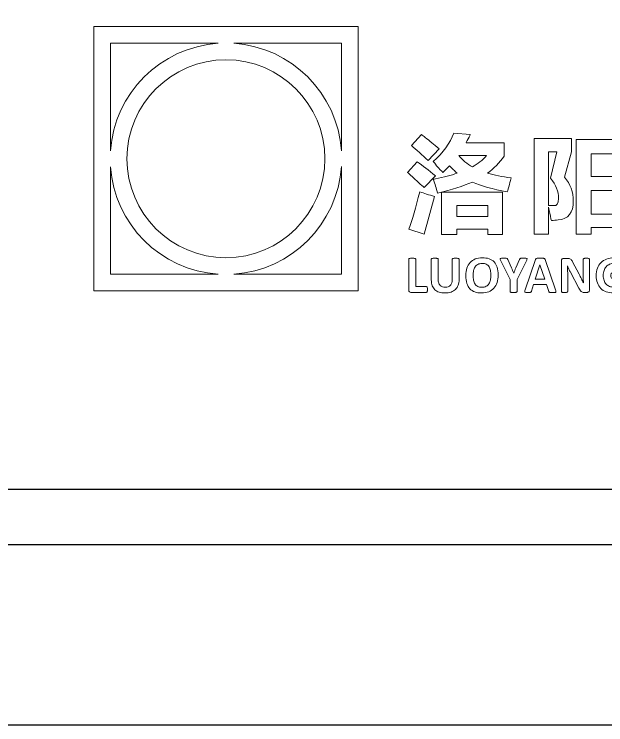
# Model space of a CAD drawing. Header units: inches. Extents: x 150046 to 186384, y -166880 to -113425.
# Drawn here: x 165980 to 168111, y -166880 to -164321 of the extents above; entities that cross this region are included whole.
import ezdxf

# ---------------------------------------------------------------- set-up
doc = ezdxf.new("R2010")
doc.units = ezdxf.units.IN
doc.header["$MEASUREMENT"] = 0
doc.layers.add('图层 1', color=7, linetype='Continuous')

# ---------------------------------------------------------------- blocks, each defined once
blk = doc.blocks.new('block 4')
at = {"layer": '图层 1', "lineweight": 0}
blk.add_lwpolyline([(-69.882, -96.839), (-86.812, -96.839), (-86.812, -113.769), (-69.882, -113.769), (-69.882, -96.839)], dxfattribs=at)
for points, knots in [([(-85.739, -97.912), (-85.739, -97.912), (-78.855, -97.912), (-78.855, -97.912), (-82.537, -98.163), (-85.488, -101.113), (-85.739, -104.795), (-85.739, -104.795), (-85.739, -97.912), (-85.739, -97.912)], [0, 0, 0, 0, 1, 1, 1, 2, 2, 2, 3, 3, 3, 3]), ([(-70.955, -104.797), (-71.205, -101.115), (-74.155, -98.163), (-77.838, -97.912), (-77.838, -97.912), (-70.955, -97.912), (-70.955, -97.912), (-70.955, -97.912), (-70.955, -104.797), (-70.955, -104.797)], [0, 0, 0, 0, 1, 1, 1, 2, 2, 2, 3, 3, 3, 3]), ([(-84.685, -105.303), (-84.685, -101.809), (-81.842, -98.966), (-78.347, -98.966), (-74.852, -98.966), (-72.009, -101.809), (-72.009, -105.303), (-72.009, -108.799), (-74.852, -111.641), (-78.347, -111.641), (-81.842, -111.641), (-84.685, -108.799), (-84.685, -105.303)], [0, 0, 0, 0, 1, 1, 1, 2, 2, 2, 3, 3, 3, 4, 4, 4, 4]), ([(-85.739, -112.695), (-85.739, -112.695), (-85.739, -105.813), (-85.739, -105.813), (-85.488, -109.495), (-82.537, -112.445), (-78.854, -112.695), (-78.854, -112.695), (-85.739, -112.695), (-85.739, -112.695)], [0, 0, 0, 0, 1, 1, 1, 2, 2, 2, 3, 3, 3, 3]), ([(-70.955, -112.695), (-70.955, -112.695), (-77.839, -112.695), (-77.839, -112.695), (-74.156, -112.445), (-71.205, -109.493), (-70.955, -105.81), (-70.955, -105.81), (-70.955, -112.695), (-70.955, -112.695)], [0, 0, 0, 0, 1, 1, 1, 2, 2, 2, 3, 3, 3, 3])]:
    blk.add_open_spline(points, degree=3, knots=knots, dxfattribs=at)
blk = doc.blocks.new('block 5')
at = {"layer": '图层 1', "lineweight": 0}
for points in [[(-64.534, -110.165), (-64.534, -107.445), (-60.63, -107.445), (-60.63, -110.165), (-61.572, -110.165), (-61.572, -109.815), (-63.565, -109.815), (-63.565, -110.165), (-64.534, -110.165)], [(-63.565, -108.307), (-63.565, -109.007), (-61.572, -109.007), (-61.572, -108.307), (-63.565, -108.307)]]:
    blk.add_lwpolyline(points, dxfattribs=at)
for points, knots in [([(-60.333, -107.418), (-61.267, -107.257), (-62.012, -107.051), (-62.569, -106.799), (-63.143, -107.051), (-63.888, -107.284), (-64.804, -107.499), (-64.875, -107.212), (-64.965, -106.916), (-65.073, -106.611), (-65.037, -106.611), (-64.992, -106.602), (-64.938, -106.584), (-64.4, -106.476), (-63.933, -106.359), (-63.538, -106.234), (-63.7, -106.09), (-63.861, -105.929), (-64.023, -105.749), (-64.059, -105.785), (-64.104, -105.83), (-64.157, -105.884), (-64.193, -105.938), (-64.292, -106.036), (-64.454, -106.18), (-64.544, -106.09), (-64.678, -105.947), (-64.858, -105.749), (-64.947, -105.624), (-65.019, -105.534), (-65.073, -105.48), (-64.445, -104.905), (-64.005, -104.304), (-63.753, -103.675), (-63.753, -103.675), (-62.703, -103.756), (-62.703, -103.756), (-62.739, -103.846), (-62.802, -103.972), (-62.892, -104.133), (-62.928, -104.205), (-62.955, -104.259), (-62.973, -104.295), (-62.973, -104.295), (-60.522, -104.295), (-60.522, -104.295), (-60.522, -104.295), (-60.522, -105.13), (-60.522, -105.13), (-60.845, -105.56), (-61.204, -105.929), (-61.599, -106.234), (-61.168, -106.359), (-60.666, -106.458), (-60.091, -106.53), (-60.109, -106.62), (-60.145, -106.763), (-60.199, -106.961), (-60.253, -107.176), (-60.298, -107.329), (-60.333, -107.418)], [0, 0, 0, 0, 1, 1, 1, 2, 2, 2, 3, 3, 3, 4, 4, 4, 5, 5, 5, 6, 6, 6, 7, 7, 7, 8, 8, 8, 9, 9, 9, 10, 10, 10, 11, 11, 11, 12, 12, 12, 13, 13, 13, 14, 14, 14, 15, 15, 15, 16, 16, 16, 17, 17, 17, 18, 18, 18, 19, 19, 19, 20, 20, 20, 20]), ([(-65.396, -105.426), (-65.791, -105.049), (-66.15, -104.726), (-66.473, -104.457), (-66.473, -104.457), (-65.827, -103.756), (-65.827, -103.756), (-65.773, -103.792), (-65.692, -103.855), (-65.584, -103.945), (-65.333, -104.142), (-65.037, -104.385), (-64.696, -104.672), (-64.696, -104.672), (-65.396, -105.426), (-65.396, -105.426)], [0, 0, 0, 0, 1, 1, 1, 2, 2, 2, 3, 3, 3, 4, 4, 4, 5, 5, 5, 5]), ([(-65.665, -107.149), (-65.737, -107.078), (-65.854, -106.97), (-66.015, -106.826), (-66.339, -106.539), (-66.572, -106.324), (-66.715, -106.18), (-66.715, -106.18), (-66.096, -105.507), (-66.096, -105.507), (-65.755, -105.74), (-65.369, -106.036), (-64.938, -106.395), (-64.938, -106.395), (-65.665, -107.149), (-65.665, -107.149)], [0, 0, 0, 0, 1, 1, 1, 2, 2, 2, 3, 3, 3, 4, 4, 4, 5, 5, 5, 5]), ([(-61.653, -105.103), (-61.653, -105.103), (-63.43, -105.103), (-63.43, -105.103), (-63.197, -105.39), (-62.91, -105.632), (-62.569, -105.83), (-62.228, -105.632), (-61.922, -105.39), (-61.653, -105.103)], [0, 0, 0, 0, 1, 1, 1, 2, 2, 2, 3, 3, 3, 3]), ([(-65.665, -110.138), (-65.665, -110.138), (-66.635, -109.815), (-66.635, -109.815), (-66.419, -109.223), (-66.186, -108.424), (-65.935, -107.418), (-65.665, -107.526), (-65.351, -107.625), (-64.992, -107.715), (-64.992, -107.715), (-65.665, -110.138), (-65.665, -110.138)], [0, 0, 0, 0, 1, 1, 1, 2, 2, 2, 3, 3, 3, 4, 4, 4, 4])]:
    blk.add_open_spline(points, degree=3, knots=knots, dxfattribs=at)
blk = doc.blocks.new('block 6')
at = {"layer": '图层 1', "lineweight": 0}
for points in [[(-55.921, -110.138), (-55.921, -104.079), (-52.582, -104.079), (-52.582, -110.138), (-53.552, -110.138), (-53.552, -109.707), (-54.952, -109.707), (-54.952, -110.138), (-55.921, -110.138)], [(-54.952, -104.995), (-54.952, -106.449), (-53.552, -106.449), (-53.552, -104.995), (-54.952, -104.995)], [(-54.952, -107.338), (-54.952, -108.846), (-53.552, -108.846), (-53.552, -107.338), (-54.952, -107.338)]]:
    blk.add_lwpolyline(points, dxfattribs=at)
for points, knots in [([(-58.614, -110.138), (-58.614, -110.138), (-58.614, -103.999), (-58.614, -103.999), (-58.614, -103.999), (-56.218, -103.999), (-56.218, -103.999), (-56.218, -103.999), (-56.218, -104.86), (-56.218, -104.86), (-56.218, -104.86), (-56.675, -106.476), (-56.675, -106.476), (-56.281, -106.925), (-56.092, -107.437), (-56.11, -108.011), (-56.092, -108.765), (-56.415, -109.169), (-57.079, -109.223), (-57.205, -109.241), (-57.349, -109.25), (-57.51, -109.25), (-57.51, -109.232), (-57.519, -109.196), (-57.537, -109.142), (-57.573, -108.927), (-57.627, -108.684), (-57.699, -108.415), (-57.699, -108.415), (-57.699, -110.138), (-57.699, -110.138), (-57.699, -110.138), (-58.614, -110.138), (-58.614, -110.138)], [0, 0, 0, 0, 1, 1, 1, 2, 2, 2, 3, 3, 3, 4, 4, 4, 5, 5, 5, 6, 6, 6, 7, 7, 7, 8, 8, 8, 9, 9, 9, 10, 10, 10, 11, 11, 11, 11]), ([(-57.699, -104.86), (-57.699, -104.86), (-57.699, -108.307), (-57.699, -108.307), (-57.555, -108.307), (-57.447, -108.307), (-57.376, -108.307), (-57.16, -108.325), (-57.053, -108.173), (-57.053, -107.849), (-57.053, -107.401), (-57.223, -106.97), (-57.564, -106.557), (-57.564, -106.557), (-57.16, -104.86), (-57.16, -104.86), (-57.16, -104.86), (-57.699, -104.86), (-57.699, -104.86)], [0, 0, 0, 0, 1, 1, 1, 2, 2, 2, 3, 3, 3, 4, 4, 4, 5, 5, 5, 6, 6, 6, 6])]:
    blk.add_open_spline(points, degree=3, knots=knots, dxfattribs=at)
blk = doc.blocks.new('block 9')
at = {"layer": '图层 1', "lineweight": 0}
blk.add_open_spline([(-65.443, -113.675), (-65.443, -113.708), (-65.445, -113.737), (-65.447, -113.759), (-65.45, -113.783), (-65.454, -113.802), (-65.46, -113.817), (-65.466, -113.832), (-65.472, -113.843), (-65.481, -113.85), (-65.49, -113.856), (-65.499, -113.86), (-65.511, -113.86), (-65.511, -113.86), (-66.508, -113.86), (-66.508, -113.86), (-66.546, -113.86), (-66.576, -113.849), (-66.602, -113.827), (-66.627, -113.805), (-66.64, -113.769), (-66.64, -113.72), (-66.64, -113.72), (-66.64, -111.743), (-66.64, -111.743), (-66.64, -111.731), (-66.636, -111.721), (-66.629, -111.712), (-66.622, -111.703), (-66.609, -111.696), (-66.593, -111.69), (-66.576, -111.684), (-66.553, -111.68), (-66.525, -111.677), (-66.496, -111.673), (-66.46, -111.672), (-66.418, -111.672), (-66.374, -111.672), (-66.338, -111.673), (-66.31, -111.677), (-66.282, -111.68), (-66.259, -111.684), (-66.243, -111.69), (-66.226, -111.696), (-66.214, -111.703), (-66.206, -111.712), (-66.199, -111.721), (-66.195, -111.731), (-66.195, -111.743), (-66.195, -111.743), (-66.195, -113.494), (-66.195, -113.494), (-66.195, -113.494), (-65.511, -113.494), (-65.511, -113.494), (-65.499, -113.494), (-65.49, -113.497), (-65.481, -113.504), (-65.472, -113.51), (-65.466, -113.52), (-65.46, -113.534), (-65.454, -113.548), (-65.45, -113.567), (-65.447, -113.59), (-65.445, -113.613), (-65.443, -113.641), (-65.443, -113.675)], degree=3, knots=[0, 0, 0, 0, 1, 1, 1, 2, 2, 2, 3, 3, 3, 4, 4, 4, 5, 5, 5, 6, 6, 6, 7, 7, 7, 8, 8, 8, 9, 9, 9, 10, 10, 10, 11, 11, 11, 12, 12, 12, 13, 13, 13, 14, 14, 14, 15, 15, 15, 16, 16, 16, 17, 17, 17, 18, 18, 18, 19, 19, 19, 20, 20, 20, 21, 21, 21, 22, 22, 22, 22], dxfattribs=at)
blk = doc.blocks.new('block 10')
at = {"layer": '图层 1', "lineweight": 0}
blk.add_open_spline([(-63.42, -113.048), (-63.42, -113.182), (-63.44, -113.301), (-63.479, -113.407), (-63.518, -113.512), (-63.576, -113.602), (-63.652, -113.675), (-63.729, -113.748), (-63.823, -113.803), (-63.935, -113.841), (-64.047, -113.879), (-64.176, -113.898), (-64.322, -113.898), (-64.459, -113.898), (-64.582, -113.881), (-64.691, -113.847), (-64.8, -113.813), (-64.892, -113.761), (-64.967, -113.691), (-65.042, -113.622), (-65.1, -113.535), (-65.139, -113.431), (-65.179, -113.328), (-65.199, -113.206), (-65.199, -113.067), (-65.199, -113.067), (-65.199, -111.743), (-65.199, -111.743), (-65.199, -111.731), (-65.196, -111.721), (-65.189, -111.712), (-65.182, -111.703), (-65.17, -111.696), (-65.153, -111.69), (-65.136, -111.684), (-65.113, -111.68), (-65.085, -111.677), (-65.057, -111.673), (-65.021, -111.672), (-64.977, -111.672), (-64.935, -111.672), (-64.899, -111.673), (-64.871, -111.677), (-64.843, -111.68), (-64.821, -111.684), (-64.804, -111.69), (-64.787, -111.696), (-64.775, -111.703), (-64.767, -111.712), (-64.76, -111.721), (-64.757, -111.731), (-64.757, -111.743), (-64.757, -111.743), (-64.757, -113.028), (-64.757, -113.028), (-64.757, -113.115), (-64.746, -113.19), (-64.724, -113.253), (-64.703, -113.316), (-64.673, -113.369), (-64.633, -113.41), (-64.593, -113.452), (-64.545, -113.483), (-64.49, -113.504), (-64.434, -113.524), (-64.372, -113.535), (-64.304, -113.535), (-64.234, -113.535), (-64.172, -113.524), (-64.117, -113.503), (-64.062, -113.482), (-64.015, -113.45), (-63.977, -113.409), (-63.939, -113.368), (-63.91, -113.318), (-63.889, -113.258), (-63.868, -113.198), (-63.858, -113.13), (-63.858, -113.053), (-63.858, -113.053), (-63.858, -111.743), (-63.858, -111.743), (-63.858, -111.731), (-63.855, -111.721), (-63.848, -111.712), (-63.841, -111.703), (-63.829, -111.696), (-63.812, -111.69), (-63.795, -111.684), (-63.773, -111.68), (-63.744, -111.677), (-63.715, -111.673), (-63.68, -111.672), (-63.637, -111.672), (-63.595, -111.672), (-63.56, -111.673), (-63.532, -111.677), (-63.505, -111.68), (-63.483, -111.684), (-63.466, -111.69), (-63.449, -111.696), (-63.437, -111.703), (-63.43, -111.712), (-63.424, -111.721), (-63.42, -111.731), (-63.42, -111.743), (-63.42, -111.743), (-63.42, -113.048), (-63.42, -113.048)], degree=3, knots=[0, 0, 0, 0, 1, 1, 1, 2, 2, 2, 3, 3, 3, 4, 4, 4, 5, 5, 5, 6, 6, 6, 7, 7, 7, 8, 8, 8, 9, 9, 9, 10, 10, 10, 11, 11, 11, 12, 12, 12, 13, 13, 13, 14, 14, 14, 15, 15, 15, 16, 16, 16, 17, 17, 17, 18, 18, 18, 19, 19, 19, 20, 20, 20, 21, 21, 21, 22, 22, 22, 23, 23, 23, 24, 24, 24, 25, 25, 25, 26, 26, 26, 27, 27, 27, 28, 28, 28, 29, 29, 29, 30, 30, 30, 31, 31, 31, 32, 32, 32, 33, 33, 33, 34, 34, 34, 35, 35, 35, 36, 36, 36, 36], dxfattribs=at)
blk = doc.blocks.new('block 11')
at = {"layer": '图层 1', "lineweight": 0}
for points in [[(-60.919, -112.746), (-60.919, -112.926), (-60.942, -113.088), (-60.987, -113.23), (-61.031, -113.373), (-61.098, -113.494), (-61.187, -113.593), (-61.276, -113.692), (-61.385, -113.768), (-61.516, -113.82), (-61.647, -113.872), (-61.798, -113.898), (-61.97, -113.898), (-62.139, -113.898), (-62.287, -113.876), (-62.413, -113.832), (-62.539, -113.788), (-62.644, -113.72), (-62.728, -113.629), (-62.813, -113.538), (-62.876, -113.423), (-62.918, -113.282), (-62.96, -113.142), (-62.981, -112.976), (-62.981, -112.784), (-62.981, -112.608), (-62.959, -112.45), (-62.914, -112.309), (-62.869, -112.168), (-62.802, -112.048), (-62.713, -111.949), (-62.625, -111.851), (-62.515, -111.775), (-62.384, -111.722), (-62.254, -111.669), (-62.102, -111.643), (-61.929, -111.643), (-61.764, -111.643), (-61.618, -111.665), (-61.492, -111.709), (-61.366, -111.753), (-61.261, -111.82), (-61.176, -111.911), (-61.091, -112.002), (-61.027, -112.116), (-60.984, -112.255), (-60.941, -112.393), (-60.919, -112.557), (-60.919, -112.746)], [(-61.384, -112.769), (-61.384, -112.655), (-61.393, -112.551), (-61.411, -112.457), (-61.428, -112.363), (-61.459, -112.283), (-61.502, -112.216), (-61.546, -112.149), (-61.603, -112.098), (-61.675, -112.061), (-61.747, -112.025), (-61.837, -112.007), (-61.944, -112.007), (-62.053, -112.007), (-62.144, -112.027), (-62.217, -112.068), (-62.29, -112.109), (-62.349, -112.164), (-62.394, -112.232), (-62.438, -112.301), (-62.47, -112.381), (-62.489, -112.472), (-62.507, -112.563), (-62.516, -112.66), (-62.516, -112.762), (-62.516, -112.881), (-62.507, -112.988), (-62.49, -113.083), (-62.471, -113.178), (-62.441, -113.259), (-62.398, -113.326), (-62.356, -113.393), (-62.299, -113.445), (-62.227, -113.48), (-62.155, -113.516), (-62.065, -113.533), (-61.956, -113.533), (-61.847, -113.533), (-61.756, -113.513), (-61.683, -113.472), (-61.61, -113.432), (-61.551, -113.377), (-61.507, -113.308), (-61.462, -113.238), (-61.43, -113.157), (-61.412, -113.065), (-61.393, -112.972), (-61.384, -112.873), (-61.384, -112.769)]]:
    blk.add_open_spline(points, degree=3, knots=[0, 0, 0, 0, 1, 1, 1, 2, 2, 2, 3, 3, 3, 4, 4, 4, 5, 5, 5, 6, 6, 6, 7, 7, 7, 8, 8, 8, 9, 9, 9, 10, 10, 10, 11, 11, 11, 12, 12, 12, 13, 13, 13, 14, 14, 14, 15, 15, 15, 16, 16, 16, 16], dxfattribs=at)
blk = doc.blocks.new('block 12')
at = {"layer": '图层 1', "lineweight": 0}
blk.add_open_spline([(-59.707, -113.033), (-59.707, -113.033), (-59.707, -113.799), (-59.707, -113.799), (-59.707, -113.81), (-59.711, -113.82), (-59.719, -113.829), (-59.726, -113.838), (-59.738, -113.846), (-59.755, -113.851), (-59.771, -113.857), (-59.794, -113.861), (-59.823, -113.865), (-59.851, -113.868), (-59.887, -113.87), (-59.93, -113.87), (-59.973, -113.87), (-60.009, -113.868), (-60.037, -113.865), (-60.065, -113.861), (-60.088, -113.857), (-60.106, -113.851), (-60.123, -113.846), (-60.135, -113.838), (-60.142, -113.829), (-60.148, -113.82), (-60.152, -113.81), (-60.152, -113.799), (-60.152, -113.799), (-60.152, -113.033), (-60.152, -113.033), (-60.152, -113.033), (-60.748, -111.847), (-60.748, -111.847), (-60.769, -111.805), (-60.783, -111.773), (-60.789, -111.75), (-60.795, -111.727), (-60.792, -111.71), (-60.779, -111.698), (-60.766, -111.686), (-60.742, -111.679), (-60.707, -111.676), (-60.672, -111.673), (-60.624, -111.672), (-60.563, -111.672), (-60.511, -111.672), (-60.47, -111.673), (-60.439, -111.675), (-60.408, -111.677), (-60.383, -111.682), (-60.366, -111.688), (-60.348, -111.694), (-60.334, -111.702), (-60.326, -111.712), (-60.318, -111.722), (-60.309, -111.735), (-60.302, -111.751), (-60.302, -111.751), (-60.059, -112.286), (-60.059, -112.286), (-60.036, -112.338), (-60.012, -112.392), (-59.989, -112.449), (-59.966, -112.506), (-59.943, -112.567), (-59.92, -112.629), (-59.92, -112.629), (-59.916, -112.629), (-59.916, -112.629), (-59.895, -112.569), (-59.873, -112.51), (-59.851, -112.453), (-59.828, -112.395), (-59.806, -112.341), (-59.785, -112.289), (-59.785, -112.289), (-59.546, -111.758), (-59.546, -111.758), (-59.54, -111.74), (-59.533, -111.725), (-59.525, -111.715), (-59.516, -111.704), (-59.504, -111.695), (-59.487, -111.689), (-59.47, -111.682), (-59.447, -111.677), (-59.418, -111.675), (-59.389, -111.673), (-59.35, -111.672), (-59.302, -111.672), (-59.238, -111.672), (-59.188, -111.673), (-59.153, -111.676), (-59.117, -111.679), (-59.094, -111.686), (-59.081, -111.698), (-59.068, -111.71), (-59.064, -111.727), (-59.071, -111.751), (-59.078, -111.774), (-59.091, -111.806), (-59.112, -111.847), (-59.112, -111.847), (-59.707, -113.033), (-59.707, -113.033)], degree=3, knots=[0, 0, 0, 0, 1, 1, 1, 2, 2, 2, 3, 3, 3, 4, 4, 4, 5, 5, 5, 6, 6, 6, 7, 7, 7, 8, 8, 8, 9, 9, 9, 10, 10, 10, 11, 11, 11, 12, 12, 12, 13, 13, 13, 14, 14, 14, 15, 15, 15, 16, 16, 16, 17, 17, 17, 18, 18, 18, 19, 19, 19, 20, 20, 20, 21, 21, 21, 22, 22, 22, 23, 23, 23, 24, 24, 24, 25, 25, 25, 26, 26, 26, 27, 27, 27, 28, 28, 28, 29, 29, 29, 30, 30, 30, 31, 31, 31, 32, 32, 32, 33, 33, 33, 34, 34, 34, 35, 35, 35, 35], dxfattribs=at)
blk = doc.blocks.new('block 13')
at = {"layer": '图层 1', "lineweight": 0}
blk.add_lwpolyline([(-58.238, -112.098), (-58.24, -112.098), (-58.548, -113.023), (-57.93, -113.023), (-58.238, -112.098)], dxfattribs=at)
blk.add_open_spline([(-57.239, -113.695), (-57.225, -113.735), (-57.217, -113.767), (-57.214, -113.791), (-57.21, -113.814), (-57.215, -113.832), (-57.227, -113.844), (-57.239, -113.855), (-57.261, -113.863), (-57.293, -113.866), (-57.324, -113.868), (-57.367, -113.87), (-57.422, -113.87), (-57.479, -113.87), (-57.524, -113.869), (-57.556, -113.867), (-57.588, -113.866), (-57.612, -113.862), (-57.629, -113.857), (-57.646, -113.852), (-57.658, -113.845), (-57.665, -113.836), (-57.671, -113.827), (-57.677, -113.815), (-57.681, -113.801), (-57.681, -113.801), (-57.828, -113.363), (-57.828, -113.363), (-57.828, -113.363), (-58.646, -113.363), (-58.646, -113.363), (-58.646, -113.363), (-58.784, -113.789), (-58.784, -113.789), (-58.788, -113.805), (-58.794, -113.818), (-58.801, -113.829), (-58.809, -113.839), (-58.821, -113.848), (-58.837, -113.854), (-58.853, -113.86), (-58.876, -113.864), (-58.906, -113.866), (-58.936, -113.869), (-58.975, -113.87), (-59.023, -113.87), (-59.074, -113.87), (-59.115, -113.868), (-59.144, -113.865), (-59.173, -113.861), (-59.193, -113.853), (-59.204, -113.84), (-59.216, -113.828), (-59.22, -113.809), (-59.216, -113.786), (-59.213, -113.762), (-59.204, -113.731), (-59.191, -113.691), (-59.191, -113.691), (-58.52, -111.759), (-58.52, -111.759), (-58.513, -111.74), (-58.505, -111.725), (-58.496, -111.713), (-58.487, -111.701), (-58.473, -111.692), (-58.453, -111.686), (-58.433, -111.68), (-58.406, -111.676), (-58.371, -111.674), (-58.337, -111.673), (-58.291, -111.672), (-58.233, -111.672), (-58.167, -111.672), (-58.114, -111.673), (-58.075, -111.674), (-58.036, -111.676), (-58.005, -111.68), (-57.983, -111.686), (-57.961, -111.692), (-57.946, -111.701), (-57.936, -111.714), (-57.927, -111.726), (-57.919, -111.743), (-57.912, -111.764), (-57.912, -111.764), (-57.239, -113.695), (-57.239, -113.695)], degree=3, knots=[0, 0, 0, 0, 1, 1, 1, 2, 2, 2, 3, 3, 3, 4, 4, 4, 5, 5, 5, 6, 6, 6, 7, 7, 7, 8, 8, 8, 9, 9, 9, 10, 10, 10, 11, 11, 11, 12, 12, 12, 13, 13, 13, 14, 14, 14, 15, 15, 15, 16, 16, 16, 17, 17, 17, 18, 18, 18, 19, 19, 19, 20, 20, 20, 21, 21, 21, 22, 22, 22, 23, 23, 23, 24, 24, 24, 25, 25, 25, 26, 26, 26, 27, 27, 27, 28, 28, 28, 29, 29, 29, 29], dxfattribs=at)
blk = doc.blocks.new('block 14')
at = {"layer": '图层 1', "lineweight": 0}
blk.add_open_spline([(-55.069, -113.705), (-55.069, -113.731), (-55.074, -113.754), (-55.083, -113.774), (-55.092, -113.794), (-55.104, -113.811), (-55.119, -113.824), (-55.134, -113.838), (-55.152, -113.848), (-55.173, -113.854), (-55.193, -113.86), (-55.214, -113.863), (-55.236, -113.863), (-55.236, -113.863), (-55.424, -113.863), (-55.424, -113.863), (-55.463, -113.863), (-55.497, -113.859), (-55.526, -113.851), (-55.555, -113.843), (-55.581, -113.829), (-55.605, -113.808), (-55.629, -113.788), (-55.653, -113.759), (-55.675, -113.724), (-55.698, -113.689), (-55.723, -113.643), (-55.751, -113.587), (-55.751, -113.587), (-56.293, -112.569), (-56.293, -112.569), (-56.324, -112.508), (-56.356, -112.443), (-56.389, -112.373), (-56.421, -112.303), (-56.45, -112.234), (-56.476, -112.168), (-56.476, -112.168), (-56.479, -112.168), (-56.479, -112.168), (-56.475, -112.249), (-56.472, -112.329), (-56.469, -112.41), (-56.467, -112.49), (-56.466, -112.573), (-56.466, -112.658), (-56.466, -112.658), (-56.466, -113.797), (-56.466, -113.797), (-56.466, -113.809), (-56.469, -113.819), (-56.475, -113.828), (-56.482, -113.837), (-56.492, -113.844), (-56.507, -113.85), (-56.522, -113.857), (-56.543, -113.861), (-56.569, -113.865), (-56.595, -113.868), (-56.628, -113.87), (-56.668, -113.87), (-56.707, -113.87), (-56.74, -113.868), (-56.766, -113.865), (-56.792, -113.861), (-56.812, -113.857), (-56.826, -113.85), (-56.841, -113.844), (-56.851, -113.837), (-56.856, -113.828), (-56.862, -113.819), (-56.865, -113.809), (-56.865, -113.797), (-56.865, -113.797), (-56.865, -111.84), (-56.865, -111.84), (-56.865, -111.787), (-56.849, -111.748), (-56.819, -111.721), (-56.788, -111.695), (-56.75, -111.682), (-56.705, -111.682), (-56.705, -111.682), (-56.468, -111.682), (-56.468, -111.682), (-56.425, -111.682), (-56.389, -111.686), (-56.36, -111.693), (-56.331, -111.7), (-56.305, -111.712), (-56.282, -111.729), (-56.259, -111.746), (-56.237, -111.769), (-56.217, -111.799), (-56.197, -111.828), (-56.176, -111.865), (-56.155, -111.909), (-56.155, -111.909), (-55.731, -112.705), (-55.731, -112.705), (-55.706, -112.753), (-55.682, -112.801), (-55.657, -112.847), (-55.633, -112.894), (-55.61, -112.94), (-55.588, -112.987), (-55.565, -113.034), (-55.543, -113.079), (-55.522, -113.124), (-55.501, -113.169), (-55.48, -113.214), (-55.46, -113.259), (-55.46, -113.259), (-55.458, -113.259), (-55.458, -113.259), (-55.461, -113.18), (-55.464, -113.098), (-55.466, -113.013), (-55.467, -112.928), (-55.468, -112.847), (-55.468, -112.769), (-55.468, -112.769), (-55.468, -111.748), (-55.468, -111.748), (-55.468, -111.736), (-55.465, -111.726), (-55.458, -111.717), (-55.451, -111.708), (-55.44, -111.7), (-55.424, -111.694), (-55.409, -111.687), (-55.388, -111.682), (-55.362, -111.679), (-55.336, -111.677), (-55.303, -111.675), (-55.263, -111.675), (-55.225, -111.675), (-55.192, -111.677), (-55.167, -111.679), (-55.141, -111.682), (-55.121, -111.687), (-55.107, -111.694), (-55.093, -111.7), (-55.083, -111.708), (-55.078, -111.717), (-55.072, -111.726), (-55.069, -111.736), (-55.069, -111.748), (-55.069, -111.748), (-55.069, -113.705), (-55.069, -113.705)], degree=3, knots=[0, 0, 0, 0, 1, 1, 1, 2, 2, 2, 3, 3, 3, 4, 4, 4, 5, 5, 5, 6, 6, 6, 7, 7, 7, 8, 8, 8, 9, 9, 9, 10, 10, 10, 11, 11, 11, 12, 12, 12, 13, 13, 13, 14, 14, 14, 15, 15, 15, 16, 16, 16, 17, 17, 17, 18, 18, 18, 19, 19, 19, 20, 20, 20, 21, 21, 21, 22, 22, 22, 23, 23, 23, 24, 24, 24, 25, 25, 25, 26, 26, 26, 27, 27, 27, 28, 28, 28, 29, 29, 29, 30, 30, 30, 31, 31, 31, 32, 32, 32, 33, 33, 33, 34, 34, 34, 35, 35, 35, 36, 36, 36, 37, 37, 37, 38, 38, 38, 39, 39, 39, 40, 40, 40, 41, 41, 41, 42, 42, 42, 43, 43, 43, 44, 44, 44, 45, 45, 45, 46, 46, 46, 47, 47, 47, 48, 48, 48, 49, 49, 49, 50, 50, 50, 50], dxfattribs=at)
blk = doc.blocks.new('block 15')
at = {"layer": '图层 1', "lineweight": 0}
blk.add_open_spline([(-52.779, -112.02), (-52.779, -112.053), (-52.78, -112.081), (-52.783, -112.104), (-52.786, -112.128), (-52.79, -112.147), (-52.795, -112.161), (-52.8, -112.175), (-52.806, -112.185), (-52.813, -112.19), (-52.821, -112.196), (-52.83, -112.198), (-52.839, -112.198), (-52.854, -112.198), (-52.878, -112.188), (-52.91, -112.168), (-52.943, -112.148), (-52.986, -112.126), (-53.04, -112.103), (-53.094, -112.079), (-53.158, -112.057), (-53.232, -112.037), (-53.307, -112.017), (-53.394, -112.007), (-53.492, -112.007), (-53.598, -112.007), (-53.693, -112.025), (-53.779, -112.061), (-53.864, -112.098), (-53.937, -112.149), (-53.997, -112.216), (-54.058, -112.283), (-54.104, -112.363), (-54.137, -112.457), (-54.17, -112.551), (-54.186, -112.654), (-54.186, -112.767), (-54.186, -112.892), (-54.169, -113.002), (-54.136, -113.096), (-54.103, -113.191), (-54.057, -113.271), (-53.997, -113.335), (-53.938, -113.398), (-53.866, -113.447), (-53.783, -113.479), (-53.699, -113.512), (-53.607, -113.528), (-53.506, -113.528), (-53.457, -113.528), (-53.408, -113.522), (-53.359, -113.511), (-53.311, -113.5), (-53.267, -113.483), (-53.225, -113.461), (-53.225, -113.461), (-53.225, -112.956), (-53.225, -112.956), (-53.225, -112.956), (-53.637, -112.956), (-53.637, -112.956), (-53.657, -112.956), (-53.673, -112.943), (-53.684, -112.918), (-53.695, -112.893), (-53.701, -112.85), (-53.701, -112.789), (-53.701, -112.758), (-53.7, -112.731), (-53.697, -112.71), (-53.694, -112.689), (-53.69, -112.672), (-53.684, -112.659), (-53.679, -112.646), (-53.672, -112.636), (-53.664, -112.63), (-53.656, -112.624), (-53.647, -112.621), (-53.637, -112.621), (-53.637, -112.621), (-52.902, -112.621), (-52.902, -112.621), (-52.884, -112.621), (-52.868, -112.624), (-52.854, -112.63), (-52.84, -112.636), (-52.827, -112.646), (-52.817, -112.658), (-52.806, -112.67), (-52.798, -112.685), (-52.792, -112.703), (-52.787, -112.72), (-52.784, -112.74), (-52.784, -112.762), (-52.784, -112.762), (-52.784, -113.629), (-52.784, -113.629), (-52.784, -113.663), (-52.79, -113.692), (-52.801, -113.717), (-52.813, -113.743), (-52.837, -113.763), (-52.874, -113.777), (-52.91, -113.792), (-52.955, -113.807), (-53.009, -113.823), (-53.063, -113.838), (-53.119, -113.852), (-53.177, -113.863), (-53.235, -113.874), (-53.293, -113.883), (-53.352, -113.888), (-53.411, -113.894), (-53.47, -113.897), (-53.53, -113.897), (-53.704, -113.897), (-53.859, -113.872), (-53.996, -113.822), (-54.134, -113.772), (-54.25, -113.7), (-54.346, -113.605), (-54.441, -113.51), (-54.514, -113.394), (-54.564, -113.258), (-54.615, -113.122), (-54.64, -112.967), (-54.64, -112.794), (-54.64, -112.616), (-54.613, -112.456), (-54.559, -112.314), (-54.506, -112.172), (-54.429, -112.051), (-54.331, -111.952), (-54.232, -111.853), (-54.112, -111.777), (-53.973, -111.724), (-53.833, -111.671), (-53.678, -111.645), (-53.506, -111.645), (-53.412, -111.645), (-53.326, -111.651), (-53.248, -111.664), (-53.171, -111.677), (-53.103, -111.693), (-53.046, -111.711), (-52.988, -111.73), (-52.94, -111.75), (-52.902, -111.771), (-52.864, -111.792), (-52.837, -111.811), (-52.822, -111.827), (-52.807, -111.842), (-52.796, -111.864), (-52.789, -111.893), (-52.782, -111.922), (-52.779, -111.964), (-52.779, -112.02)], degree=3, knots=[0, 0, 0, 0, 1, 1, 1, 2, 2, 2, 3, 3, 3, 4, 4, 4, 5, 5, 5, 6, 6, 6, 7, 7, 7, 8, 8, 8, 9, 9, 9, 10, 10, 10, 11, 11, 11, 12, 12, 12, 13, 13, 13, 14, 14, 14, 15, 15, 15, 16, 16, 16, 17, 17, 17, 18, 18, 18, 19, 19, 19, 20, 20, 20, 21, 21, 21, 22, 22, 22, 23, 23, 23, 24, 24, 24, 25, 25, 25, 26, 26, 26, 27, 27, 27, 28, 28, 28, 29, 29, 29, 30, 30, 30, 31, 31, 31, 32, 32, 32, 33, 33, 33, 34, 34, 34, 35, 35, 35, 36, 36, 36, 37, 37, 37, 38, 38, 38, 39, 39, 39, 40, 40, 40, 41, 41, 41, 42, 42, 42, 43, 43, 43, 44, 44, 44, 45, 45, 45, 46, 46, 46, 47, 47, 47, 48, 48, 48, 49, 49, 49, 50, 50, 50, 51, 51, 51, 52, 52, 52, 52], dxfattribs=at)
blk = doc.blocks.new('block 8')
at = {"layer": '图层 1'}
for name in ['block 9', 'block 10', 'block 11', 'block 12', 'block 13', 'block 14', 'block 15']:
    blk.add_blockref(name, (0, 0), dxfattribs=at)
blk = doc.blocks.new('block 3')
at = {"layer": '图层 1'}
for name in ['block 4', 'block 5', 'block 6', 'block 8']:
    blk.add_blockref(name, (0, 0), dxfattribs=at)

msp = doc.modelspace()

# ---------------------------------------------------------------- linework, layer by layer
msp.add_lwpolyline([(150613.9, -141867), (185865.1, -141867), (185865.1, -166231.8), (150613.9, -166231.8)], close=True)
at = {"const_width": 4.32}
msp.add_lwpolyline([(165202.2, -163440.4), (178019.8, -163440.4), (178019.8, -166031.8), (163982.7, -166031.8), (163982.7, -163440.4), (164215.8, -163440.4)], dxfattribs=at)
msp.add_lwpolyline([(150095.5, -165151.8), (150095.5, -166879.8), (184655.5, -166879.8)])

# ---------------------------------------------------------------- block references
at = {"layer": '图层 1', "xscale": 56.24942768474079, "yscale": 56.24942768474079, "zscale": 56.24942768474079}
msp.add_blockref('block 3', (171149.4, -158917.9), dxfattribs=at)

doc.saveas('drawing.dxf')
